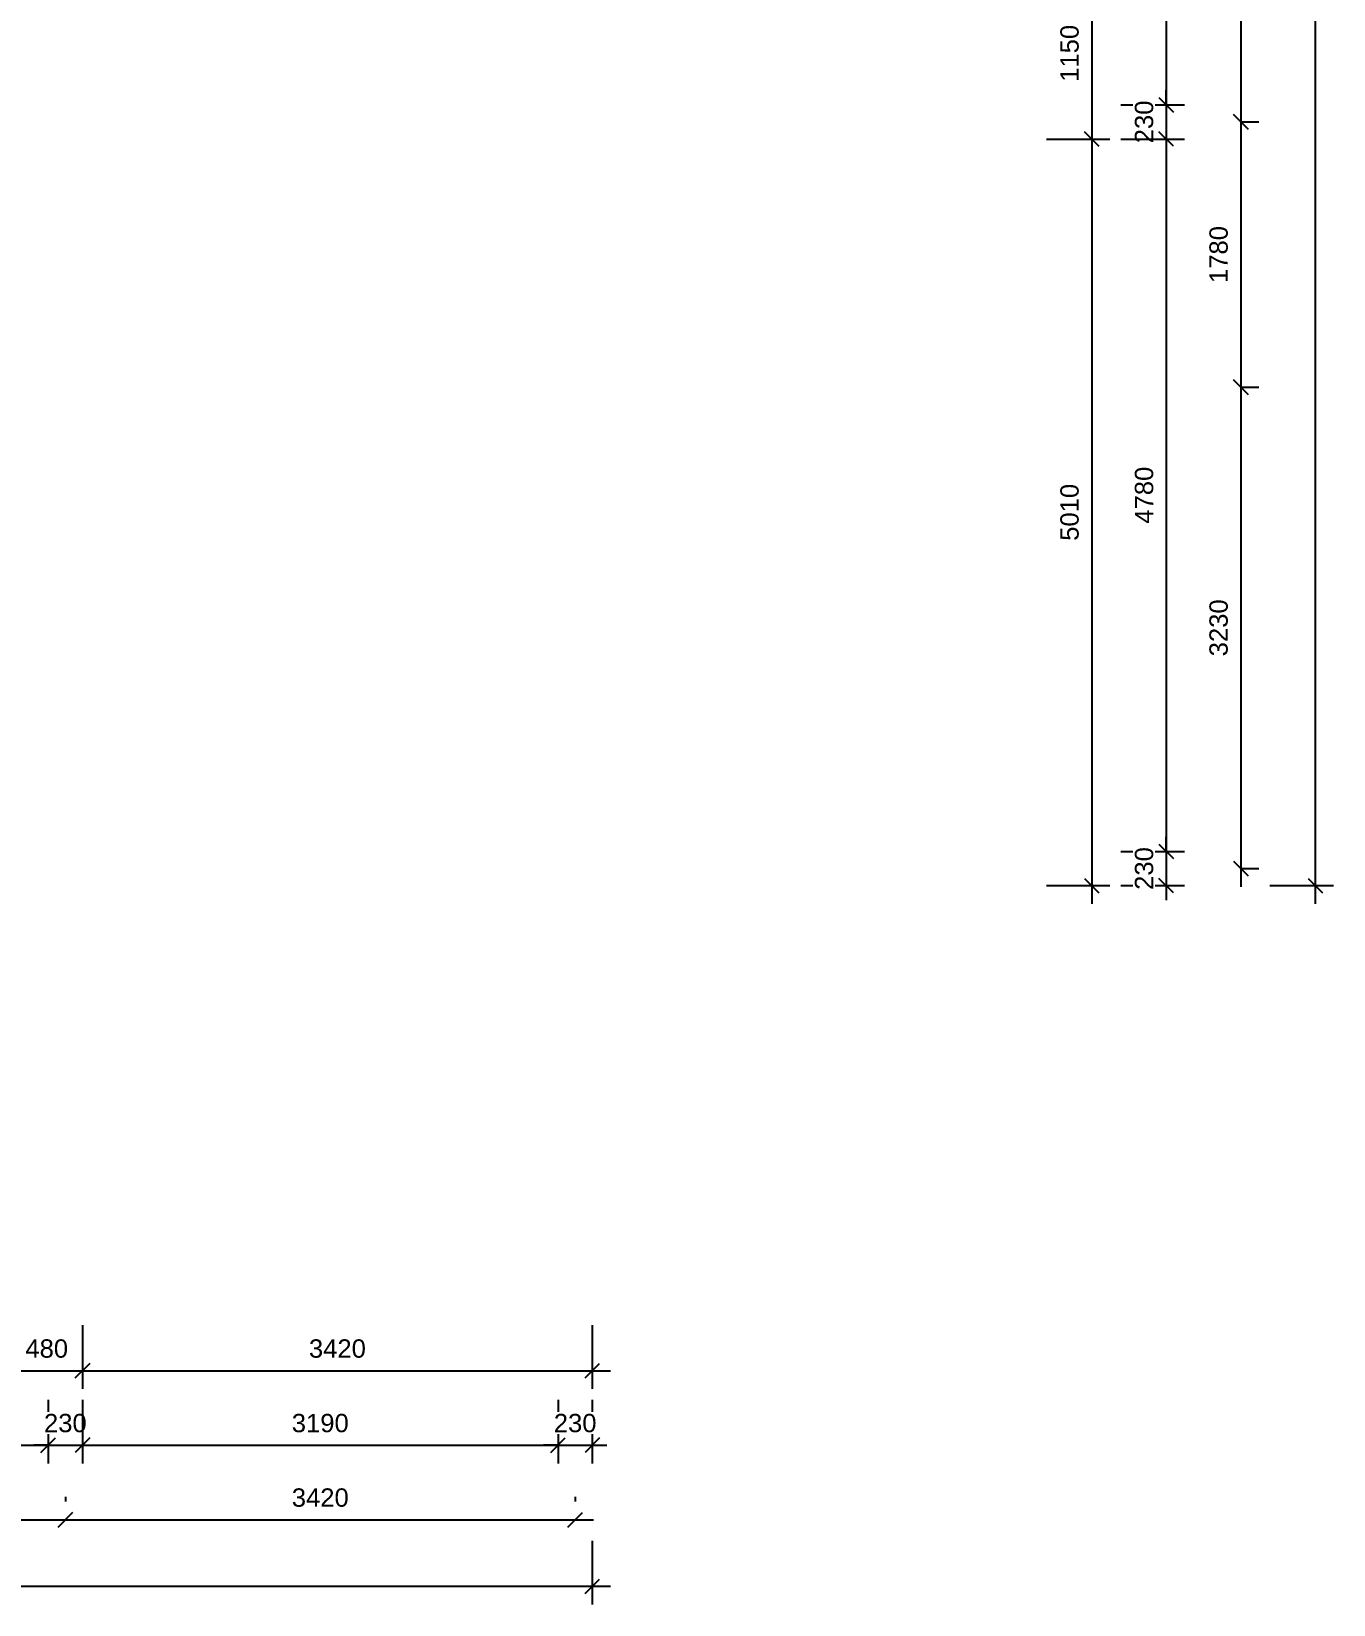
# Model space of a CAD drawing. Header units: millimetres. Extents: x 2659630 to 6742168, y -2425387 to -732288.
# Drawn here: x 2930721 to 2939455, y -887081 to -876525 of the extents above; entities that cross this region are included whole.
import ezdxf

# ---------------------------------------------------------------- set-up
doc = ezdxf.new("R2010")
doc.units = ezdxf.units.MM
doc.header["$PDMODE"] = 35
doc.header["$PDSIZE"] = -25
doc.layers.add('A-GRID-DIMS', color=211, linetype='Continuous', lineweight=9)
doc.styles.add('Arial', font='arial.ttf', dxfattribs={"height": 123})
doc.dimstyles.new('Diagonal_-_2_5mm_Arial', dxfattribs={"dimscale": 304.8, "dimtxt": 123, "dimasz": 0.32, "dimexe": 0.4, "dimexo": 0.5, "dimgap": 0.28, "dimtad": 1, "dimdec": 0, "dimzin": 0, "dimdsep": 46, "dimtxsty": 'Arial', "dimblk1": 'OBLIQUE', "dimblk2": 'OBLIQUE', "dimsah": 1, "dimcen": 0.09, "dimdle": 0.4, "dimazin": 0, "dimtfac": 1, "dimtdec": 0, "dimtix": 1, "dimtmove": 0, "dimatfit": 3, "dimfxl": 1, "dimfxlon": 1, "dimtvp": 1, "dimtolj": 1, "dimtzin": 0, "dimarcsym": 2})

# ---------------------------------------------------------------- blocks, each defined once
blk = doc.blocks.new('_Oblique')
at = {"color": 0, "linetype": 'ByBlock', "lineweight": -2}
blk.add_line((-0.5, -0.5), (0.5, 0.5), dxfattribs=at)
blk = doc.blocks.new('*D1444')
at = {"layer": 'A-GRID-DIMS', "color": 0, "lineweight": -2}
for p, q in [((2911398, -886654), (2911398, -887081)), ((2934483, -886654), (2934483, -887081)), ((2934605, -886959), (2911277, -886959))]:
    blk.add_line(p, q, dxfattribs=at)
at = {"layer": 'Defpoints', "color": 0, "ltscale": 2500}
for p in [(2934483, -876832), (2911398, -882237), (2911398, -886959)]:
    blk.add_point(p, dxfattribs=at)
at = {"layer": 'A-GRID-DIMS', "color": 0, "lineweight": -2, "ltscale": 2500, "xscale": 97.536, "yscale": 97.536, "zscale": 97.536, "rotation": 180}
blk.add_blockref('_Oblique', (2911398, -886959), dxfattribs=at)
at = {"layer": 'A-GRID-DIMS', "color": 0, "lineweight": -2, "ltscale": 2500, "xscale": 97.536, "yscale": 97.536, "zscale": 97.536}
blk.add_blockref('_Oblique', (2934483, -886959), dxfattribs=at)
at = {"layer": 'A-GRID-DIMS', "color": 0, "ltscale": 2500, "insert": (2924150, -886811), "char_height": 123, "attachment_point": 5, "style": 'Arial', "bg_fill": 3, "box_fill_scale": 1.1, "bg_fill_color": 257, "bg_fill_transparency": 0}
blk.add_mtext('\\A1;23085', dxfattribs=at)
blk = doc.blocks.new('*D1459')
at = {"layer": 'A-GRID-DIMS', "color": 0, "lineweight": -2}
for p, q in [((2925153, -885707), (2925153, -886134)), ((2930833, -885707), (2930833, -886134)), ((2925032, -886012), (2930955, -886012))]:
    blk.add_line(p, q, dxfattribs=at)
at = {"layer": 'Defpoints', "color": 0, "ltscale": 2500}
for p in [(2925153, -881127), (2930833, -882027), (2930833, -886012)]:
    blk.add_point(p, dxfattribs=at)
at = {"layer": 'A-GRID-DIMS', "color": 0, "lineweight": -2, "ltscale": 2500, "xscale": 97.536, "yscale": 97.536, "zscale": 97.536, "rotation": 180}
blk.add_blockref('_Oblique', (2925153, -886012), dxfattribs=at)
at = {"layer": 'A-GRID-DIMS', "color": 0, "lineweight": -2, "ltscale": 2500, "xscale": 97.536, "yscale": 97.536, "zscale": 97.536}
blk.add_blockref('_Oblique', (2930833, -886012), dxfattribs=at)
at = {"layer": 'A-GRID-DIMS', "color": 0, "ltscale": 2500, "insert": (2927993, -885864), "char_height": 123, "attachment_point": 5, "style": 'Arial', "bg_fill": 3, "box_fill_scale": 1.1, "bg_fill_color": 257, "bg_fill_transparency": 0}
blk.add_mtext('\\A1;5680', dxfattribs=at)
blk = doc.blocks.new('*D1460')
at = {"layer": 'A-GRID-DIMS', "color": 0, "lineweight": -2}
for p, q in [((2930833, -885707), (2930833, -886134)), ((2931063, -885707), (2931063, -886134)), ((2930833, -886012), (2930736, -886012)), ((2930833, -886012), (2931063, -886012)), ((2931063, -886012), (2931161, -886012))]:
    blk.add_line(p, q, dxfattribs=at)
at = {"layer": 'Defpoints', "color": 0, "ltscale": 2500}
for p in [(2930833, -882027), (2931063, -882257), (2931063, -886012)]:
    blk.add_point(p, dxfattribs=at)
at = {"layer": 'A-GRID-DIMS', "color": 0, "lineweight": -2, "ltscale": 2500, "xscale": 97.536, "yscale": 97.536, "zscale": 97.536}
blk.add_blockref('_Oblique', (2930833, -886012), dxfattribs=at)
at = {"layer": 'A-GRID-DIMS', "color": 0, "lineweight": -2, "ltscale": 2500, "xscale": 97.536, "yscale": 97.536, "zscale": 97.536, "rotation": 180}
blk.add_blockref('_Oblique', (2931063, -886012), dxfattribs=at)
at = {"layer": 'A-GRID-DIMS', "color": 0, "ltscale": 2500, "insert": (2930948, -885864), "char_height": 123, "attachment_point": 5, "style": 'Arial', "bg_fill": 3, "box_fill_scale": 1.1, "bg_fill_color": 257, "bg_fill_transparency": 0}
blk.add_mtext('\\A1;230', dxfattribs=at)
blk = doc.blocks.new('*D1461')
at = {"layer": 'A-GRID-DIMS', "color": 0, "lineweight": -2}
for p, q in [((2931063, -885707), (2931063, -886134)), ((2934253, -885707), (2934253, -886134)), ((2930942, -886012), (2934375, -886012))]:
    blk.add_line(p, q, dxfattribs=at)
at = {"layer": 'Defpoints', "color": 0, "ltscale": 2500}
for p in [(2934253, -877017), (2931063, -882257), (2934253, -886012)]:
    blk.add_point(p, dxfattribs=at)
at = {"layer": 'A-GRID-DIMS', "color": 0, "lineweight": -2, "ltscale": 2500, "xscale": 97.536, "yscale": 97.536, "zscale": 97.536, "rotation": 180}
blk.add_blockref('_Oblique', (2931063, -886012), dxfattribs=at)
at = {"layer": 'A-GRID-DIMS', "color": 0, "lineweight": -2, "ltscale": 2500, "xscale": 97.536, "yscale": 97.536, "zscale": 97.536}
blk.add_blockref('_Oblique', (2934253, -886012), dxfattribs=at)
at = {"layer": 'A-GRID-DIMS', "color": 0, "ltscale": 2500, "insert": (2932658, -885864), "char_height": 123, "attachment_point": 5, "style": 'Arial', "bg_fill": 3, "box_fill_scale": 1.1, "bg_fill_color": 257, "bg_fill_transparency": 0}
blk.add_mtext('\\A1;3190', dxfattribs=at)
blk = doc.blocks.new('*D1462')
at = {"layer": 'A-GRID-DIMS', "color": 0, "lineweight": -2}
for p, q in [((2934253, -885707), (2934253, -886134)), ((2934483, -885707), (2934483, -886134)), ((2934253, -886012), (2934156, -886012)), ((2934253, -886012), (2934483, -886012)), ((2934483, -886012), (2934581, -886012))]:
    blk.add_line(p, q, dxfattribs=at)
at = {"layer": 'Defpoints', "color": 0, "ltscale": 2500}
for p in [(2934253, -877017), (2934483, -877247), (2934483, -886012)]:
    blk.add_point(p, dxfattribs=at)
at = {"layer": 'A-GRID-DIMS', "color": 0, "lineweight": -2, "ltscale": 2500, "xscale": 97.536, "yscale": 97.536, "zscale": 97.536}
blk.add_blockref('_Oblique', (2934253, -886012), dxfattribs=at)
at = {"layer": 'A-GRID-DIMS', "color": 0, "lineweight": -2, "ltscale": 2500, "xscale": 97.536, "yscale": 97.536, "zscale": 97.536, "rotation": 180}
blk.add_blockref('_Oblique', (2934483, -886012), dxfattribs=at)
at = {"layer": 'A-GRID-DIMS', "color": 0, "ltscale": 2500, "insert": (2934368, -885864), "char_height": 123, "attachment_point": 5, "style": 'Arial', "bg_fill": 3, "box_fill_scale": 1.1, "bg_fill_color": 257, "bg_fill_transparency": 0}
blk.add_mtext('\\A1;230', dxfattribs=at)
blk = doc.blocks.new('*D1549')
at = {"layer": 'A-GRID-DIMS', "color": 0, "lineweight": -2}
for p, q in [((2930583, -885207), (2930583, -885634)), ((2931063, -885207), (2931063, -885634)), ((2930462, -885512), (2931185, -885512))]:
    blk.add_line(p, q, dxfattribs=at)
at = {"layer": 'Defpoints', "color": 0, "ltscale": 2500}
for p in [(2930583, -882257), (2931063, -882257), (2931063, -885512)]:
    blk.add_point(p, dxfattribs=at)
at = {"layer": 'A-GRID-DIMS', "color": 0, "lineweight": -2, "ltscale": 2500, "xscale": 97.536, "yscale": 97.536, "zscale": 97.536, "rotation": 180}
blk.add_blockref('_Oblique', (2930583, -885512), dxfattribs=at)
at = {"layer": 'A-GRID-DIMS', "color": 0, "lineweight": -2, "ltscale": 2500, "xscale": 97.536, "yscale": 97.536, "zscale": 97.536}
blk.add_blockref('_Oblique', (2931063, -885512), dxfattribs=at)
at = {"layer": 'A-GRID-DIMS', "color": 0, "ltscale": 2500, "insert": (2930823, -885364), "char_height": 123, "attachment_point": 5, "style": 'Arial', "bg_fill": 3, "box_fill_scale": 1.1, "bg_fill_color": 257, "bg_fill_transparency": 0}
blk.add_mtext('\\A1;480', dxfattribs=at)
blk = doc.blocks.new('*D1550')
at = {"layer": 'A-GRID-DIMS', "color": 0, "lineweight": -2}
for p, q in [((2931063, -885207), (2931063, -885634)), ((2934483, -885207), (2934483, -885634)), ((2930942, -885512), (2934605, -885512))]:
    blk.add_line(p, q, dxfattribs=at)
at = {"layer": 'Defpoints', "color": 0, "ltscale": 2500}
for p in [(2934483, -877247), (2931063, -882257), (2934483, -885512)]:
    blk.add_point(p, dxfattribs=at)
at = {"layer": 'A-GRID-DIMS', "color": 0, "lineweight": -2, "ltscale": 2500, "xscale": 97.536, "yscale": 97.536, "zscale": 97.536, "rotation": 180}
blk.add_blockref('_Oblique', (2931063, -885512), dxfattribs=at)
at = {"layer": 'A-GRID-DIMS', "color": 0, "lineweight": -2, "ltscale": 2500, "xscale": 97.536, "yscale": 97.536, "zscale": 97.536}
blk.add_blockref('_Oblique', (2934483, -885512), dxfattribs=at)
at = {"layer": 'A-GRID-DIMS', "color": 0, "ltscale": 2500, "insert": (2932773, -885364), "char_height": 123, "attachment_point": 5, "style": 'Arial', "bg_fill": 3, "box_fill_scale": 1.1, "bg_fill_color": 257, "bg_fill_transparency": 0}
blk.add_mtext('\\A1;3420', dxfattribs=at)
blk = doc.blocks.new('*D1551')
at = {"layer": 'A-GRID-DIMS', "color": 0, "lineweight": -2}
for p, q in [((2939333, -866905), (2939333, -882379)), ((2939029, -867027), (2939455, -867027)), ((2939029, -882257), (2939455, -882257))]:
    blk.add_line(p, q, dxfattribs=at)
at = {"layer": 'Defpoints', "color": 0, "ltscale": 2500}
for p in [(2926933, -867027), (2931063, -882257), (2939333, -882257)]:
    blk.add_point(p, dxfattribs=at)
at = {"layer": 'A-GRID-DIMS', "color": 0, "lineweight": -2, "ltscale": 2500, "xscale": 97.536, "yscale": 97.536, "zscale": 97.536}
for p, rotation in [((2939333, -867027), 90), ((2939333, -882257), 270)]:
    blk.add_blockref('_Oblique', p, dxfattribs=dict(at, rotation=rotation))
at = {"layer": 'A-GRID-DIMS', "color": 0, "ltscale": 2500, "insert": (2939185, -874642), "char_height": 123, "attachment_point": 5, "rotation": 90, "style": 'Arial', "bg_fill": 3, "box_fill_scale": 1.1, "bg_fill_color": 257, "bg_fill_transparency": 0}
blk.add_mtext('\\A1;15230', dxfattribs=at)
blk = doc.blocks.new('*D1555')
at = {"layer": 'A-GRID-DIMS', "color": 0, "lineweight": -2}
for p, q in [((2938833, -873350), (2938833, -877254)), ((2938833, -873472), (2938955, -873472)), ((2938833, -877132), (2938955, -877132))]:
    blk.add_line(p, q, dxfattribs=at)
at = {"layer": 'Defpoints', "color": 0, "ltscale": 2500}
for p in [(2938833, -873472), (2938833, -877132), (2938833, -877132)]:
    blk.add_point(p, dxfattribs=at)
at = {"layer": 'A-GRID-DIMS', "color": 0, "lineweight": -2, "ltscale": 2500, "xscale": 97.536, "yscale": 97.536, "zscale": 97.536}
for p, rotation in [((2938833, -873472), 90), ((2938833, -877132), 270)]:
    blk.add_blockref('_Oblique', p, dxfattribs=dict(at, rotation=rotation))
at = {"layer": 'A-GRID-DIMS', "color": 0, "ltscale": 2500, "insert": (2938685, -875302), "char_height": 123, "attachment_point": 5, "rotation": 90, "style": 'Arial', "bg_fill": 3, "box_fill_scale": 1.1, "bg_fill_color": 257, "bg_fill_transparency": 0}
blk.add_mtext('\\A1;3660', dxfattribs=at)
blk = doc.blocks.new('*D1556')
at = {"layer": 'A-GRID-DIMS', "color": 0, "lineweight": -2}
for p, q in [((2938833, -877010), (2938833, -879034)), ((2938833, -877132), (2938955, -877132)), ((2938833, -878912), (2938955, -878912))]:
    blk.add_line(p, q, dxfattribs=at)
at = {"layer": 'Defpoints', "color": 0, "ltscale": 2500}
for p in [(2938833, -877132), (2938833, -878912), (2938833, -878912)]:
    blk.add_point(p, dxfattribs=at)
at = {"layer": 'A-GRID-DIMS', "color": 0, "lineweight": -2, "ltscale": 2500, "xscale": 97.536, "yscale": 97.536, "zscale": 97.536}
for p, rotation in [((2938833, -877132), 90), ((2938833, -878912), 270)]:
    blk.add_blockref('_Oblique', p, dxfattribs=dict(at, rotation=rotation))
at = {"layer": 'A-GRID-DIMS', "color": 0, "ltscale": 2500, "insert": (2938685, -878022), "char_height": 123, "attachment_point": 5, "rotation": 90, "style": 'Arial', "bg_fill": 3, "box_fill_scale": 1.1, "bg_fill_color": 257, "bg_fill_transparency": 0}
blk.add_mtext('\\A1;1780', dxfattribs=at)
blk = doc.blocks.new('*D1557')
at = {"layer": 'A-GRID-DIMS', "color": 0, "lineweight": -2}
for p, q in [((2938833, -878790), (2938833, -882264)), ((2938833, -878912), (2938955, -878912)), ((2938833, -882142), (2938955, -882142))]:
    blk.add_line(p, q, dxfattribs=at)
at = {"layer": 'Defpoints', "color": 0, "ltscale": 2500}
for p in [(2938833, -878912), (2938833, -882142), (2938833, -882142)]:
    blk.add_point(p, dxfattribs=at)
at = {"layer": 'A-GRID-DIMS', "color": 0, "lineweight": -2, "ltscale": 2500, "xscale": 97.536, "yscale": 97.536, "zscale": 97.536}
for p, rotation in [((2938833, -878912), 90), ((2938833, -882142), 270)]:
    blk.add_blockref('_Oblique', p, dxfattribs=dict(at, rotation=rotation))
at = {"layer": 'A-GRID-DIMS', "color": 0, "ltscale": 2500, "insert": (2938685, -880527), "char_height": 123, "attachment_point": 5, "rotation": 90, "style": 'Arial', "bg_fill": 3, "box_fill_scale": 1.1, "bg_fill_color": 257, "bg_fill_transparency": 0}
blk.add_mtext('\\A1;3230', dxfattribs=at)
blk = doc.blocks.new('*D1564')
at = {"layer": 'A-GRID-DIMS', "color": 0, "lineweight": -2}
for p, q in [((2938333, -872505), (2938333, -877139)), ((2938029, -872627), (2938455, -872627)), ((2938029, -877017), (2938455, -877017))]:
    blk.add_line(p, q, dxfattribs=at)
at = {"layer": 'Defpoints', "color": 0, "ltscale": 2500}
for p in [(2934253, -872627), (2934253, -877017), (2938333, -877017)]:
    blk.add_point(p, dxfattribs=at)
at = {"layer": 'A-GRID-DIMS', "color": 0, "lineweight": -2, "ltscale": 2500, "xscale": 97.536, "yscale": 97.536, "zscale": 97.536}
for p, rotation in [((2938333, -872627), 90), ((2938333, -877017), 270)]:
    blk.add_blockref('_Oblique', p, dxfattribs=dict(at, rotation=rotation))
at = {"layer": 'A-GRID-DIMS', "color": 0, "ltscale": 2500, "insert": (2938185, -874822), "char_height": 123, "attachment_point": 5, "rotation": 90, "style": 'Arial', "bg_fill": 3, "box_fill_scale": 1.1, "bg_fill_color": 257, "bg_fill_transparency": 0}
blk.add_mtext('\\A1;4390', dxfattribs=at)
blk = doc.blocks.new('*D1565')
at = {"layer": 'A-GRID-DIMS', "color": 0, "lineweight": -2}
for p, q in [((2938333, -877017), (2938333, -876919)), ((2938029, -877017), (2938455, -877017)), ((2938333, -877017), (2938333, -877247)), ((2938029, -877247), (2938455, -877247)), ((2938333, -877247), (2938333, -877344))]:
    blk.add_line(p, q, dxfattribs=at)
at = {"layer": 'Defpoints', "color": 0, "ltscale": 2500}
for p in [(2934253, -877017), (2934483, -877247), (2938333, -877247)]:
    blk.add_point(p, dxfattribs=at)
at = {"layer": 'A-GRID-DIMS', "color": 0, "lineweight": -2, "ltscale": 2500, "xscale": 97.536, "yscale": 97.536, "zscale": 97.536}
for p, rotation in [((2938333, -877017), 270), ((2938333, -877247), 90)]:
    blk.add_blockref('_Oblique', p, dxfattribs=dict(at, rotation=rotation))
at = {"layer": 'A-GRID-DIMS', "color": 0, "ltscale": 2500, "insert": (2938185, -877132), "char_height": 123, "attachment_point": 5, "rotation": 90, "style": 'Arial', "bg_fill": 3, "box_fill_scale": 1.1, "bg_fill_color": 257, "bg_fill_transparency": 0}
blk.add_mtext('\\A1;230', dxfattribs=at)
blk = doc.blocks.new('*D1566')
at = {"layer": 'A-GRID-DIMS', "color": 0, "lineweight": -2}
for p, q in [((2938333, -877125), (2938333, -882149)), ((2938029, -877247), (2938455, -877247)), ((2938029, -882027), (2938455, -882027))]:
    blk.add_line(p, q, dxfattribs=at)
at = {"layer": 'Defpoints', "color": 0, "ltscale": 2500}
for p in [(2934483, -877247), (2930833, -882027), (2938333, -882027)]:
    blk.add_point(p, dxfattribs=at)
at = {"layer": 'A-GRID-DIMS', "color": 0, "lineweight": -2, "ltscale": 2500, "xscale": 97.536, "yscale": 97.536, "zscale": 97.536}
for p, rotation in [((2938333, -877247), 90), ((2938333, -882027), 270)]:
    blk.add_blockref('_Oblique', p, dxfattribs=dict(at, rotation=rotation))
at = {"layer": 'A-GRID-DIMS', "color": 0, "ltscale": 2500, "insert": (2938185, -879637), "char_height": 123, "attachment_point": 5, "rotation": 90, "style": 'Arial', "bg_fill": 3, "box_fill_scale": 1.1, "bg_fill_color": 257, "bg_fill_transparency": 0}
blk.add_mtext('\\A1;4780', dxfattribs=at)
blk = doc.blocks.new('*D1567')
at = {"layer": 'A-GRID-DIMS', "color": 0, "lineweight": -2}
for p, q in [((2938333, -882027), (2938333, -881929)), ((2938029, -882027), (2938455, -882027)), ((2938333, -882027), (2938333, -882257)), ((2938029, -882257), (2938455, -882257)), ((2938333, -882257), (2938333, -882354))]:
    blk.add_line(p, q, dxfattribs=at)
at = {"layer": 'Defpoints', "color": 0, "ltscale": 2500}
for p in [(2930833, -882027), (2931063, -882257), (2938333, -882257)]:
    blk.add_point(p, dxfattribs=at)
at = {"layer": 'A-GRID-DIMS', "color": 0, "lineweight": -2, "ltscale": 2500, "xscale": 97.536, "yscale": 97.536, "zscale": 97.536}
for p, rotation in [((2938333, -882027), 270), ((2938333, -882257), 90)]:
    blk.add_blockref('_Oblique', p, dxfattribs=dict(at, rotation=rotation))
at = {"layer": 'A-GRID-DIMS', "color": 0, "ltscale": 2500, "insert": (2938185, -882142), "char_height": 123, "attachment_point": 5, "rotation": 90, "style": 'Arial', "bg_fill": 3, "box_fill_scale": 1.1, "bg_fill_color": 257, "bg_fill_transparency": 0}
blk.add_mtext('\\A1;230', dxfattribs=at)
blk = doc.blocks.new('*D1572')
at = {"layer": 'A-GRID-DIMS', "color": 0, "lineweight": -2}
for p, q in [((2937833, -875975), (2937833, -877369)), ((2937529, -876097), (2937955, -876097)), ((2937529, -877247), (2937955, -877247))]:
    blk.add_line(p, q, dxfattribs=at)
at = {"layer": 'Defpoints', "color": 0, "ltscale": 2500}
for p in [(2934483, -876097), (2934483, -877247), (2937833, -877247)]:
    blk.add_point(p, dxfattribs=at)
at = {"layer": 'A-GRID-DIMS', "color": 0, "lineweight": -2, "ltscale": 2500, "xscale": 97.536, "yscale": 97.536, "zscale": 97.536}
for p, rotation in [((2937833, -876097), 90), ((2937833, -877247), 270)]:
    blk.add_blockref('_Oblique', p, dxfattribs=dict(at, rotation=rotation))
at = {"layer": 'A-GRID-DIMS', "color": 0, "ltscale": 2500, "insert": (2937685, -876672), "char_height": 123, "attachment_point": 5, "rotation": 90, "style": 'Arial', "bg_fill": 3, "box_fill_scale": 1.1, "bg_fill_color": 257, "bg_fill_transparency": 0}
blk.add_mtext('\\A1;1150', dxfattribs=at)
blk = doc.blocks.new('*D1573')
at = {"layer": 'A-GRID-DIMS', "color": 0, "lineweight": -2}
for p, q in [((2937833, -877125), (2937833, -882379)), ((2937529, -877247), (2937955, -877247)), ((2937529, -882257), (2937955, -882257))]:
    blk.add_line(p, q, dxfattribs=at)
at = {"layer": 'Defpoints', "color": 0, "ltscale": 2500}
for p in [(2934483, -877247), (2931063, -882257), (2937833, -882257)]:
    blk.add_point(p, dxfattribs=at)
at = {"layer": 'A-GRID-DIMS', "color": 0, "lineweight": -2, "ltscale": 2500, "xscale": 97.536, "yscale": 97.536, "zscale": 97.536}
for p, rotation in [((2937833, -877247), 90), ((2937833, -882257), 270)]:
    blk.add_blockref('_Oblique', p, dxfattribs=dict(at, rotation=rotation))
at = {"layer": 'A-GRID-DIMS', "color": 0, "ltscale": 2500, "insert": (2937685, -879752), "char_height": 123, "attachment_point": 5, "rotation": 90, "style": 'Arial', "bg_fill": 3, "box_fill_scale": 1.1, "bg_fill_color": 257, "bg_fill_transparency": 0}
blk.add_mtext('\\A1;5010', dxfattribs=at)
blk = doc.blocks.new('*D1307')
at = {"layer": 'A-GRID-DIMS', "color": 0, "lineweight": -2}
for p, q in [((2926818, -886359), (2926818, -886390)), ((2930948, -886359), (2930948, -886390)), ((2926697, -886512), (2931070, -886512))]:
    blk.add_line(p, q, dxfattribs=at)
at = {"layer": 'Defpoints', "color": 0, "ltscale": 2500}
for p in [(2926818, -886512), (2930948, -886512), (2930948, -886512)]:
    blk.add_point(p, dxfattribs=at)
at = {"layer": 'A-GRID-DIMS', "color": 0, "lineweight": -2, "ltscale": 2500, "xscale": 97.536, "yscale": 97.536, "zscale": 97.536, "rotation": 180}
blk.add_blockref('_Oblique', (2926818, -886512), dxfattribs=at)
at = {"layer": 'A-GRID-DIMS', "color": 0, "lineweight": -2, "ltscale": 2500, "xscale": 97.536, "yscale": 97.536, "zscale": 97.536}
blk.add_blockref('_Oblique', (2930948, -886512), dxfattribs=at)
at = {"layer": 'A-GRID-DIMS', "color": 0, "ltscale": 2500, "insert": (2928883, -886364), "char_height": 123, "attachment_point": 5, "style": 'Arial', "bg_fill": 3, "box_fill_scale": 1.1, "bg_fill_color": 257, "bg_fill_transparency": 0}
blk.add_mtext('\\A1;4130', dxfattribs=at)
blk = doc.blocks.new('*D1308')
at = {"layer": 'A-GRID-DIMS', "color": 0, "lineweight": -2}
for p, q in [((2930948, -886359), (2930948, -886390)), ((2934368, -886359), (2934368, -886390)), ((2930827, -886512), (2934490, -886512))]:
    blk.add_line(p, q, dxfattribs=at)
at = {"layer": 'Defpoints', "color": 0, "ltscale": 2500}
for p in [(2930948, -886512), (2934368, -886512), (2934368, -886512)]:
    blk.add_point(p, dxfattribs=at)
at = {"layer": 'A-GRID-DIMS', "color": 0, "lineweight": -2, "ltscale": 2500, "xscale": 97.536, "yscale": 97.536, "zscale": 97.536, "rotation": 180}
blk.add_blockref('_Oblique', (2930948, -886512), dxfattribs=at)
at = {"layer": 'A-GRID-DIMS', "color": 0, "lineweight": -2, "ltscale": 2500, "xscale": 97.536, "yscale": 97.536, "zscale": 97.536}
blk.add_blockref('_Oblique', (2934368, -886512), dxfattribs=at)
at = {"layer": 'A-GRID-DIMS', "color": 0, "ltscale": 2500, "insert": (2932658, -886364), "char_height": 123, "attachment_point": 5, "style": 'Arial', "bg_fill": 3, "box_fill_scale": 1.1, "bg_fill_color": 257, "bg_fill_transparency": 0}
blk.add_mtext('\\A1;3420', dxfattribs=at)

msp = doc.modelspace()

# ---------------------------------------------------------------- dimensions: what is measured, and where the dimension line sits
at = {"layer": 'A-GRID-DIMS'}
dim = msp.add_linear_dim(base=(2911398.471, -886959.147), p1=(2934483.471, -876831.706), p2=(2911398.471, -882237.418), dimstyle='Diagonal_-_2_5mm_Arial', override={"dimpost": '<>', "dimfxl": 1, "dimfxlon": 1, "dimtfill": 1, "dimtfillclr": 0, "dimarcsym": 2}, dxfattribs=at)
dim.commit()
dim.dimension.update_dxf_attribs({"geometry": '*D1444', "text_midpoint": (2924150.214, -886959.147), "dimtype": 160})

# ---------------------------------------------------------------- next in the draw order: dimensions: what is measured, and where the dimension line sits
for base, p1, p2, picture, middle in [((2930833.471, -886011.727), (2925153.471, -881126.727), (2930833.471, -882026.727), '*D1459', (2927993.471, -885863.582)), ((2930948.471, -886511.727), (2926818.471, -886511.727), (2930948.471, -886511.727), '*D1307', (2928883.471, -886363.54))]:
    dim = msp.add_linear_dim(base=base, p1=p1, p2=p2, dimstyle='Diagonal_-_2_5mm_Arial', override={"dimpost": '<>', "dimtmove": 1, "dimfxl": 1, "dimfxlon": 1, "dimtfill": 1, "dimtfillclr": 0, "dimarcsym": 2}, dxfattribs=at)
    dim.commit()
    dim.dimension.update_dxf_attribs({"geometry": picture, "text_midpoint": middle})

# ---------------------------------------------------------------- next in the draw order: dimensions: what is measured, and where the dimension line sits
for base, p1, p2, picture, middle in [((2931063.471, -886011.727), (2930833.471, -882026.727), (2931063.471, -882256.727), '*D1460', (2930948.471, -885863.54)), ((2934368.471, -886511.727), (2930948.471, -886511.727), (2934368.471, -886511.727), '*D1308', (2932658.471, -886363.54))]:
    dim = msp.add_linear_dim(base=base, p1=p1, p2=p2, dimstyle='Diagonal_-_2_5mm_Arial', override={"dimpost": '<>', "dimtmove": 1, "dimfxl": 1, "dimfxlon": 1, "dimtfill": 1, "dimtfillclr": 0, "dimarcsym": 2}, dxfattribs=at)
    dim.commit()
    dim.dimension.update_dxf_attribs({"geometry": picture, "text_midpoint": middle})

# ---------------------------------------------------------------- next in the draw order: dimensions: what is measured, and where the dimension line sits
dim = msp.add_linear_dim(base=(2934253.471, -886011.727), p1=(2931063.471, -882256.727), p2=(2934253.471, -877016.727), dimstyle='Diagonal_-_2_5mm_Arial', override={"dimpost": '<>', "dimtmove": 1, "dimfxl": 1, "dimfxlon": 1, "dimtfill": 1, "dimtfillclr": 0, "dimarcsym": 2}, dxfattribs=at)
dim.commit()
dim.dimension.update_dxf_attribs({"geometry": '*D1461', "text_midpoint": (2932658.471, -885863.54)})

# ---------------------------------------------------------------- next in the draw order: dimensions: what is measured, and where the dimension line sits
for base, p1, p2, picture, middle in [((2934483.471, -886011.727), (2934253.471, -877016.727), (2934483.471, -877246.727), '*D1462', (2934368.471, -885863.54)), ((2931063.471, -885511.727), (2930583.471, -882256.727), (2931063.471, -882256.727), '*D1549', (2930823.471, -885363.582))]:
    dim = msp.add_linear_dim(base=base, p1=p1, p2=p2, dimstyle='Diagonal_-_2_5mm_Arial', override={"dimpost": '<>', "dimtmove": 1, "dimfxl": 1, "dimfxlon": 1, "dimtfill": 1, "dimtfillclr": 0, "dimarcsym": 2}, dxfattribs=at)
    dim.commit()
    dim.dimension.update_dxf_attribs({"geometry": picture, "text_midpoint": middle})

# ---------------------------------------------------------------- next in the draw order: dimensions: what is measured, and where the dimension line sits
dim = msp.add_linear_dim(base=(2934483.471, -885511.727), p1=(2931063.471, -882256.727), p2=(2934483.471, -877246.727), dimstyle='Diagonal_-_2_5mm_Arial', override={"dimpost": '<>', "dimtmove": 1, "dimfxl": 1, "dimfxlon": 1, "dimtfill": 1, "dimtfillclr": 0, "dimarcsym": 2}, dxfattribs=at)
dim.commit()
dim.dimension.update_dxf_attribs({"geometry": '*D1550', "text_midpoint": (2932773.471, -885363.54)})

# ---------------------------------------------------------------- next in the draw order: dimensions: what is measured, and where the dimension line sits
dim = msp.add_linear_dim(base=(2939333.471, -882256.727), p1=(2926933.471, -867026.727), p2=(2931063.471, -882256.727), angle=90, dimstyle='Diagonal_-_2_5mm_Arial', override={"dimpost": '<>', "dimfxl": 1, "dimfxlon": 1, "dimtfill": 1, "dimtfillclr": 0, "dimarcsym": 2}, dxfattribs=at)
dim.commit()
dim.dimension.update_dxf_attribs({"geometry": '*D1551', "text_midpoint": (2939185.285, -874641.727)})

# ---------------------------------------------------------------- next in the draw order: dimensions: what is measured, and where the dimension line sits
for base, p1, p2, picture, middle in [((2938333.471, -877016.727), (2934253.471, -872626.727), (2934253.471, -877016.727), '*D1564', (2938185.285, -874821.727)), ((2938833.471, -877131.727), (2938833.471, -873471.727), (2938833.471, -877131.727), '*D1555', (2938685.285, -875301.727))]:
    dim = msp.add_linear_dim(base=base, p1=p1, p2=p2, angle=90, dimstyle='Diagonal_-_2_5mm_Arial', override={"dimpost": '<>', "dimtmove": 1, "dimfxl": 1, "dimfxlon": 1, "dimtfill": 1, "dimtfillclr": 0, "dimarcsym": 2}, dxfattribs=at)
    dim.commit()
    dim.dimension.update_dxf_attribs({"geometry": picture, "text_midpoint": middle})

# ---------------------------------------------------------------- next in the draw order: dimensions: what is measured, and where the dimension line sits
for base, p1, p2, picture, middle in [((2938333.471, -877246.727), (2934253.471, -877016.727), (2934483.471, -877246.727), '*D1565', (2938185.285, -877131.727)), ((2938833.471, -878911.727), (2938833.471, -877131.727), (2938833.471, -878911.727), '*D1556', (2938685.327, -878021.727))]:
    dim = msp.add_linear_dim(base=base, p1=p1, p2=p2, angle=90, dimstyle='Diagonal_-_2_5mm_Arial', override={"dimpost": '<>', "dimtmove": 1, "dimfxl": 1, "dimfxlon": 1, "dimtfill": 1, "dimtfillclr": 0, "dimarcsym": 2}, dxfattribs=at)
    dim.commit()
    dim.dimension.update_dxf_attribs({"geometry": picture, "text_midpoint": middle})

# ---------------------------------------------------------------- next in the draw order: dimensions: what is measured, and where the dimension line sits
for base, p1, p2, picture, middle in [((2938333.471, -882026.727), (2934483.471, -877246.727), (2930833.471, -882026.727), '*D1566', (2938185.327, -879636.727)), ((2938833.471, -882141.727), (2938833.471, -878911.727), (2938833.471, -882141.727), '*D1557', (2938685.285, -880526.727))]:
    dim = msp.add_linear_dim(base=base, p1=p1, p2=p2, angle=90, dimstyle='Diagonal_-_2_5mm_Arial', override={"dimpost": '<>', "dimtmove": 1, "dimfxl": 1, "dimfxlon": 1, "dimtfill": 1, "dimtfillclr": 0, "dimarcsym": 2}, dxfattribs=at)
    dim.commit()
    dim.dimension.update_dxf_attribs({"geometry": picture, "text_midpoint": middle})

# ---------------------------------------------------------------- next in the draw order: dimensions: what is measured, and where the dimension line sits
for base, p1, p2, picture, middle in [((2937833.471, -877246.727), (2934483.471, -876096.727), (2934483.471, -877246.727), '*D1572', (2937685.327, -876671.727)), ((2938333.471, -882256.727), (2930833.471, -882026.727), (2931063.471, -882256.727), '*D1567', (2938185.285, -882141.727))]:
    dim = msp.add_linear_dim(base=base, p1=p1, p2=p2, angle=90, dimstyle='Diagonal_-_2_5mm_Arial', override={"dimpost": '<>', "dimtmove": 1, "dimfxl": 1, "dimfxlon": 1, "dimtfill": 1, "dimtfillclr": 0, "dimarcsym": 2}, dxfattribs=at)
    dim.commit()
    dim.dimension.update_dxf_attribs({"geometry": picture, "text_midpoint": middle})

# ---------------------------------------------------------------- next in the draw order: dimensions: what is measured, and where the dimension line sits
dim = msp.add_linear_dim(base=(2937833.471, -882256.727), p1=(2934483.471, -877246.727), p2=(2931063.471, -882256.727), angle=90, dimstyle='Diagonal_-_2_5mm_Arial', override={"dimpost": '<>', "dimtmove": 1, "dimfxl": 1, "dimfxlon": 1, "dimtfill": 1, "dimtfillclr": 0, "dimarcsym": 2}, dxfattribs=at)
dim.commit()
dim.dimension.update_dxf_attribs({"geometry": '*D1573', "text_midpoint": (2937685.327, -879751.727)})

doc.saveas('drawing.dxf')
